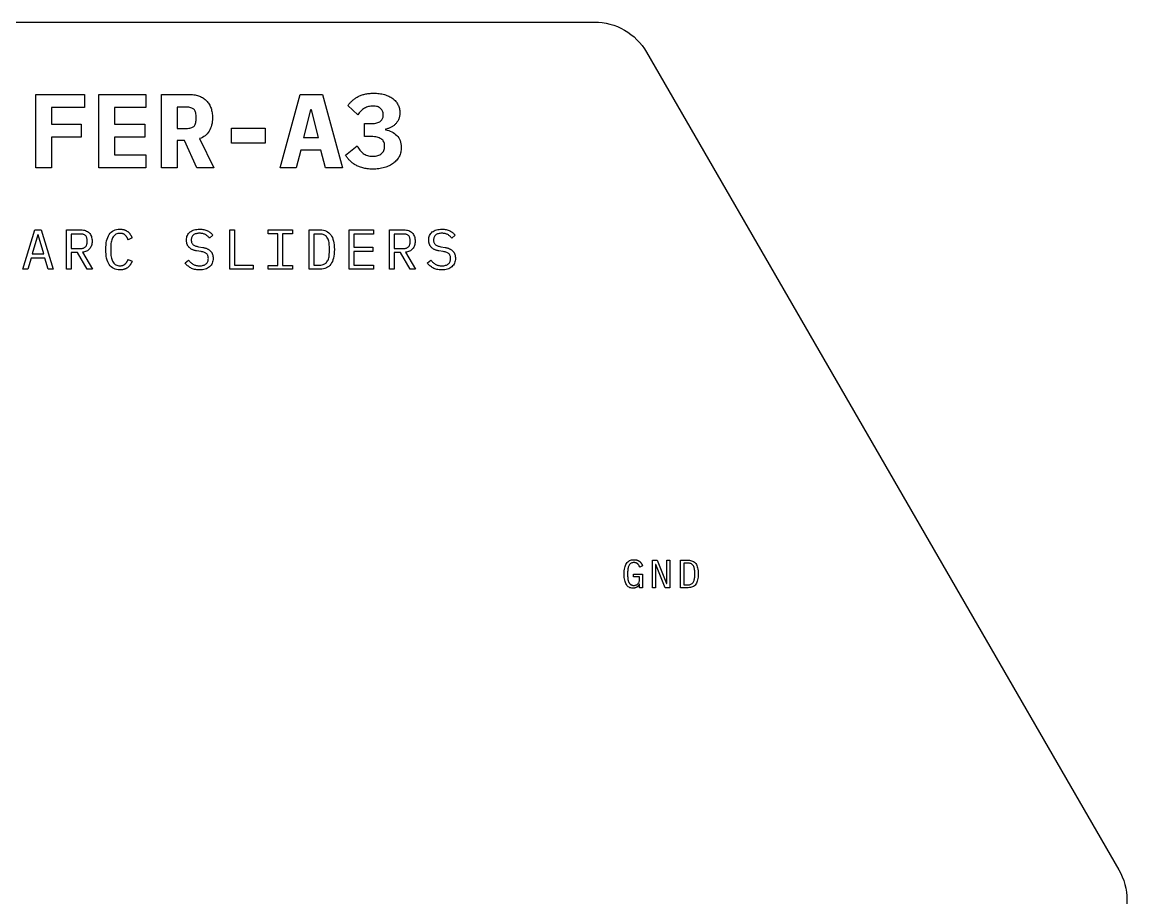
# Model space of a CAD drawing. Header units: metres. Extents: x 0 to 107, y 0 to 94.
# Drawn here: x 48.2 to 107, y 46.8 to 93.5 of the extents above; entities that cross this region are included whole.
import ezdxf

# ---------------------------------------------------------------- set-up
doc = ezdxf.new("R2010")
doc.units = ezdxf.units.M
doc.layers.add('ENGRAVE', color=7, linetype='Continuous')
doc.layers.add('OUTLINE', color=7, linetype='Continuous')

msp = doc.modelspace()

# ---------------------------------------------------------------- linework, layer by layer
at = {"layer": 'ENGRAVE'}
for points in [[(48.913, 85.765), (48.913, 89.674), (51.506, 89.674), (51.506, 88.985), (49.753, 88.985), (49.753, 88.089), (51.321, 88.089), (51.321, 87.401), (49.753, 87.401), (49.753, 85.765), (48.913, 85.765)], [(53.113, 86.454), (54.771, 86.454), (54.771, 85.765), (52.273, 85.765), (52.273, 89.674), (54.771, 89.674), (54.771, 88.985), (53.113, 88.985), (53.113, 88.089), (54.715, 88.089), (54.715, 87.401), (53.113, 87.401), (53.113, 86.454)], [(57.632, 89.587), (57.687, 89.564), (57.74, 89.539), (57.79, 89.512), (57.839, 89.482), (57.885, 89.449), (57.929, 89.415), (57.971, 89.378), (58.01, 89.338), (58.047, 89.297), (58.082, 89.253), (58.115, 89.207), (58.145, 89.159), (58.173, 89.109), (58.199, 89.057), (58.222, 89.003), (58.243, 88.946), (58.261, 88.888), (58.277, 88.828), (58.29, 88.766), (58.301, 88.703), (58.31, 88.637), (58.316, 88.57), (58.32, 88.501), (58.321, 88.431), (58.318, 88.329), (58.31, 88.231), (58.296, 88.137), (58.276, 88.046), (58.251, 87.959), (58.22, 87.876), (58.184, 87.796), (58.142, 87.72), (58.095, 87.649), (58.043, 87.584), (57.986, 87.526), (57.925, 87.473), (57.859, 87.428), (57.788, 87.388), (57.712, 87.355), (57.632, 87.328), (58.399, 85.765), (57.481, 85.765), (56.826, 87.216), (56.439, 87.216), (56.439, 85.765), (55.611, 85.765), (55.611, 89.674), (57.123, 89.674), (57.193, 89.673), (57.262, 89.669), (57.328, 89.662), (57.393, 89.652), (57.455, 89.64), (57.516, 89.625), (57.575, 89.608), (57.632, 89.587)], [(61.933, 85.765), (62.991, 89.674), (64.179, 89.674), (65.237, 85.765), (64.341, 85.765), (64.095, 86.706), (63.025, 86.706), (62.784, 85.765), (61.933, 85.765)], [(67.332, 88.317), (67.357, 88.352), (67.378, 88.389), (67.394, 88.428), (67.406, 88.468), (67.413, 88.51), (67.415, 88.554), (67.415, 88.593), (67.413, 88.645), (67.406, 88.694), (67.395, 88.741), (67.38, 88.784), (67.36, 88.825), (67.335, 88.864), (67.306, 88.899), (67.273, 88.932), (67.235, 88.962), (67.194, 88.987), (67.149, 89.009), (67.1, 89.027), (67.047, 89.04), (66.991, 89.05), (66.93, 89.056), (66.867, 89.058), (66.807, 89.056), (66.748, 89.051), (66.69, 89.041), (66.633, 89.028), (66.578, 89.011), (66.523, 88.99), (66.469, 88.966), (66.416, 88.938), (66.364, 88.906), (66.315, 88.871), (66.267, 88.833), (66.222, 88.791), (66.178, 88.747), (66.137, 88.699), (66.098, 88.648), (66.06, 88.593), (65.528, 89.086), (65.557, 89.122), (65.586, 89.157), (65.615, 89.192), (65.646, 89.225), (65.677, 89.258), (65.709, 89.29), (65.741, 89.322), (65.775, 89.352), (65.809, 89.382), (65.844, 89.41), (65.879, 89.438), (65.916, 89.464), (65.953, 89.49), (65.992, 89.514), (66.031, 89.537), (66.071, 89.559), (66.113, 89.58), (66.155, 89.6), (66.199, 89.619), (66.244, 89.636), (66.291, 89.653), (66.339, 89.668), (66.388, 89.681), (66.438, 89.694), (66.49, 89.705), (66.544, 89.715), (66.599, 89.723), (66.656, 89.729), (66.714, 89.735), (66.775, 89.738), (66.837, 89.741), (66.9, 89.741), (66.979, 89.74), (67.056, 89.737), (67.131, 89.731), (67.204, 89.723), (67.275, 89.713), (67.344, 89.7), (67.412, 89.686), (67.477, 89.669), (67.54, 89.649), (67.601, 89.628), (67.66, 89.605), (67.716, 89.58), (67.769, 89.552), (67.821, 89.523), (67.87, 89.492), (67.917, 89.459), (67.961, 89.423), (68.002, 89.387), (68.042, 89.348), (68.078, 89.308), (68.112, 89.266), (68.144, 89.223), (68.173, 89.178), (68.199, 89.131), (68.223, 89.083), (68.243, 89.033), (68.261, 88.982), (68.275, 88.929), (68.286, 88.875), (68.294, 88.82), (68.299, 88.763), (68.3, 88.705), (68.299, 88.66), (68.296, 88.615), (68.291, 88.571), (68.285, 88.529), (68.276, 88.487), (68.266, 88.447), (68.253, 88.408), (68.239, 88.369), (68.223, 88.332), (68.205, 88.296), (68.186, 88.261), (68.166, 88.228), (68.145, 88.196), (68.123, 88.165), (68.099, 88.135), (68.073, 88.106), (68.047, 88.079), (68.019, 88.053), (67.991, 88.028), (67.961, 88.005), (67.931, 87.983), (67.899, 87.962), (67.866, 87.942), (67.833, 87.924), (67.798, 87.907), (67.763, 87.892), (67.727, 87.878), (67.69, 87.865), (67.653, 87.853), (67.616, 87.843), (67.577, 87.834), (67.539, 87.826), (67.539, 87.793), (67.626, 87.774), (67.71, 87.751), (67.79, 87.722), (67.867, 87.687), (67.94, 87.647), (68.008, 87.601), (68.074, 87.55), (68.135, 87.493), (68.191, 87.431), (68.239, 87.364), (68.28, 87.291), (68.313, 87.214), (68.339, 87.131), (68.358, 87.043), (68.369, 86.95), (68.373, 86.852), (68.371, 86.787), (68.366, 86.723), (68.358, 86.661), (68.346, 86.601), (68.33, 86.542), (68.312, 86.485), (68.289, 86.43), (68.264, 86.376), (68.235, 86.324), (68.204, 86.273), (68.169, 86.225), (68.132, 86.178), (68.092, 86.134), (68.05, 86.091), (68.004, 86.051), (67.956, 86.012), (67.905, 85.975), (67.851, 85.941), (67.795, 85.908), (67.736, 85.878), (67.674, 85.85), (67.61, 85.824), (67.544, 85.801), (67.474, 85.779), (67.402, 85.76), (67.329, 85.744), (67.253, 85.73), (67.175, 85.718), (67.096, 85.71), (67.014, 85.703), (66.93, 85.699), (66.844, 85.698), (66.771, 85.699), (66.7, 85.702), (66.631, 85.707), (66.565, 85.714), (66.501, 85.722), (66.438, 85.733), (66.378, 85.745), (66.321, 85.76), (66.265, 85.776), (66.21, 85.793), (66.158, 85.812), (66.107, 85.832), (66.058, 85.853), (66.01, 85.876), (65.964, 85.9), (65.92, 85.925), (65.878, 85.951), (65.836, 85.979), (65.797, 86.007), (65.758, 86.037), (65.722, 86.068), (65.687, 86.099), (65.653, 86.132), (65.621, 86.166), (65.59, 86.2), (65.559, 86.235), (65.53, 86.27), (65.502, 86.305), (65.475, 86.341), (65.449, 86.376), (65.424, 86.412), (65.399, 86.449), (66.021, 86.93), (66.054, 86.871), (66.089, 86.815), (66.127, 86.762), (66.166, 86.711), (66.207, 86.663), (66.25, 86.618), (66.296, 86.575), (66.343, 86.535), (66.393, 86.499), (66.448, 86.468), (66.506, 86.442), (66.569, 86.42), (66.636, 86.403), (66.707, 86.391), (66.782, 86.384), (66.861, 86.381), (66.934, 86.384), (67.003, 86.39), (67.068, 86.401), (67.128, 86.416), (67.184, 86.436), (67.236, 86.46), (67.283, 86.489), (67.326, 86.521), (67.364, 86.558), (67.397, 86.598), (67.425, 86.641), (67.448, 86.688), (67.465, 86.738), (67.478, 86.791), (67.486, 86.848), (67.488, 86.908), (67.488, 86.947), (67.485, 87.005), (67.477, 87.06), (67.462, 87.111), (67.442, 87.158), (67.416, 87.201), (67.384, 87.24), (67.347, 87.276), (67.303, 87.308), (67.255, 87.336), (67.202, 87.361), (67.144, 87.382), (67.082, 87.398), (67.015, 87.412), (66.944, 87.421), (66.868, 87.427), (66.788, 87.429), (66.424, 87.429), (66.424, 88.129), (66.794, 88.129), (66.872, 88.13), (66.945, 88.136), (67.013, 88.146), (67.074, 88.159), (67.131, 88.177), (67.182, 88.198), (67.227, 88.223), (67.267, 88.252), (67.302, 88.283), (67.332, 88.317)], [(57.403, 88.082), (57.419, 88.126), (57.431, 88.174), (57.44, 88.227), (57.446, 88.285), (57.447, 88.347), (57.447, 88.515), (57.446, 88.577), (57.44, 88.635), (57.431, 88.688), (57.419, 88.736), (57.403, 88.78), (57.383, 88.819), (57.359, 88.854), (57.333, 88.885), (57.301, 88.911), (57.264, 88.934), (57.221, 88.953), (57.172, 88.969), (57.118, 88.981), (57.058, 88.99), (56.992, 88.995), (56.921, 88.997), (56.439, 88.997), (56.439, 87.865), (56.921, 87.865), (56.992, 87.867), (57.058, 87.872), (57.118, 87.881), (57.172, 87.893), (57.221, 87.909), (57.264, 87.928), (57.301, 87.951), (57.333, 87.977), (57.359, 88.008), (57.383, 88.042), (57.403, 88.082)], [(63.585, 88.862), (63.54, 88.862), (63.159, 87.384), (63.966, 87.384), (63.585, 88.862)], [(59.329, 87.871), (61.121, 87.871), (61.121, 87.076), (59.329, 87.076), (59.329, 87.871)], [(48.223, 80.365), (48.865, 82.459), (49.198, 82.459), (49.84, 80.365), (49.573, 80.365), (49.396, 80.962), (48.661, 80.962), (48.484, 80.365), (48.223, 80.365)], [(51.792, 82.259), (51.823, 82.213), (51.849, 82.163), (51.871, 82.11), (51.887, 82.052), (51.899, 81.991), (51.907, 81.926), (51.909, 81.856), (51.907, 81.794), (51.901, 81.735), (51.89, 81.679), (51.876, 81.627), (51.857, 81.577), (51.835, 81.531), (51.808, 81.488), (51.777, 81.448), (51.742, 81.412), (51.703, 81.38), (51.661, 81.352), (51.615, 81.328), (51.565, 81.308), (51.511, 81.291), (51.454, 81.279), (51.393, 81.271), (51.927, 80.365), (51.645, 80.365), (51.135, 81.259), (50.802, 81.259), (50.802, 80.365), (50.55, 80.365), (50.55, 82.459), (51.312, 82.459), (51.383, 82.457), (51.449, 82.449), (51.511, 82.437), (51.568, 82.42), (51.622, 82.397), (51.671, 82.37), (51.716, 82.338), (51.756, 82.3), (51.792, 82.259)], [(52.713, 80.852), (52.687, 80.949), (52.666, 81.053), (52.652, 81.165), (52.643, 81.285), (52.64, 81.412), (52.643, 81.54), (52.652, 81.659), (52.666, 81.772), (52.687, 81.876), (52.713, 81.973), (52.745, 82.061), (52.784, 82.143), (52.827, 82.216), (52.877, 82.282), (52.933, 82.338), (52.996, 82.386), (53.064, 82.426), (53.139, 82.456), (53.219, 82.478), (53.306, 82.491), (53.399, 82.495), (53.434, 82.495), (53.469, 82.493), (53.501, 82.49), (53.533, 82.486), (53.564, 82.48), (53.593, 82.473), (53.621, 82.466), (53.648, 82.456), (53.674, 82.446), (53.699, 82.435), (53.722, 82.423), (53.745, 82.411), (53.767, 82.397), (53.789, 82.383), (53.809, 82.367), (53.828, 82.351), (53.846, 82.335), (53.864, 82.317), (53.881, 82.3), (53.897, 82.281), (53.912, 82.262), (53.927, 82.243), (53.941, 82.223), (53.954, 82.203), (53.967, 82.182), (53.979, 82.162), (53.991, 82.141), (54.002, 82.12), (54.013, 82.099), (54.024, 82.078), (54.034, 82.057), (54.044, 82.036), (53.828, 81.937), (53.821, 81.955), (53.814, 81.971), (53.806, 81.988), (53.799, 82.004), (53.791, 82.021), (53.782, 82.037), (53.774, 82.052), (53.765, 82.068), (53.756, 82.083), (53.746, 82.098), (53.736, 82.112), (53.726, 82.126), (53.715, 82.139), (53.703, 82.152), (53.692, 82.164), (53.679, 82.176), (53.667, 82.187), (53.654, 82.198), (53.64, 82.208), (53.625, 82.217), (53.611, 82.226), (53.595, 82.235), (53.579, 82.242), (53.562, 82.249), (53.545, 82.256), (53.527, 82.261), (53.508, 82.266), (53.488, 82.27), (53.467, 82.273), (53.445, 82.275), (53.423, 82.276), (53.399, 82.276), (53.339, 82.273), (53.282, 82.265), (53.23, 82.25), (53.182, 82.229), (53.138, 82.203), (53.097, 82.17), (53.061, 82.132), (53.028, 82.087), (53, 82.038), (52.975, 81.985), (52.954, 81.928), (52.937, 81.867), (52.924, 81.802), (52.915, 81.733), (52.909, 81.66), (52.907, 81.583), (52.907, 81.241), (52.909, 81.165), (52.915, 81.092), (52.924, 81.023), (52.937, 80.958), (52.954, 80.897), (52.975, 80.84), (53, 80.787), (53.028, 80.737), (53.061, 80.693), (53.097, 80.655), (53.138, 80.622), (53.182, 80.596), (53.23, 80.575), (53.282, 80.56), (53.339, 80.551), (53.399, 80.548), (53.423, 80.549), (53.445, 80.55), (53.467, 80.552), (53.488, 80.555), (53.508, 80.559), (53.527, 80.564), (53.545, 80.569), (53.562, 80.575), (53.579, 80.582), (53.595, 80.59), (53.611, 80.598), (53.625, 80.607), (53.64, 80.617), (53.654, 80.627), (53.667, 80.638), (53.679, 80.649), (53.692, 80.661), (53.703, 80.673), (53.715, 80.686), (53.726, 80.699), (53.736, 80.713), (53.746, 80.727), (53.756, 80.742), (53.765, 80.757), (53.774, 80.772), (53.782, 80.788), (53.791, 80.804), (53.799, 80.82), (53.806, 80.837), (53.814, 80.853), (53.821, 80.87), (53.828, 80.887), (54.044, 80.788), (54.034, 80.767), (54.024, 80.745), (54.013, 80.724), (54.002, 80.703), (53.991, 80.682), (53.979, 80.661), (53.967, 80.641), (53.954, 80.62), (53.941, 80.6), (53.927, 80.581), (53.912, 80.562), (53.897, 80.543), (53.881, 80.525), (53.864, 80.507), (53.846, 80.49), (53.828, 80.473), (53.809, 80.457), (53.789, 80.442), (53.767, 80.428), (53.745, 80.414), (53.722, 80.401), (53.699, 80.39), (53.674, 80.379), (53.648, 80.368), (53.621, 80.359), (53.593, 80.351), (53.564, 80.345), (53.533, 80.339), (53.501, 80.335), (53.469, 80.332), (53.434, 80.33), (53.399, 80.329), (53.306, 80.334), (53.219, 80.347), (53.139, 80.369), (53.064, 80.399), (52.996, 80.438), (52.933, 80.486), (52.877, 80.543), (52.827, 80.608), (52.784, 80.682), (52.745, 80.763), (52.713, 80.852)], [(57.036, 80.519), (56.998, 80.551), (56.962, 80.585), (56.927, 80.621), (56.895, 80.659), (56.865, 80.698), (57.048, 80.848), (57.079, 80.811), (57.11, 80.777), (57.142, 80.745), (57.174, 80.715), (57.207, 80.688), (57.24, 80.663), (57.274, 80.64), (57.307, 80.62), (57.342, 80.603), (57.379, 80.588), (57.417, 80.575), (57.457, 80.564), (57.499, 80.556), (57.542, 80.55), (57.587, 80.547), (57.633, 80.545), (57.688, 80.547), (57.74, 80.552), (57.789, 80.56), (57.834, 80.572), (57.876, 80.586), (57.914, 80.604), (57.949, 80.626), (57.981, 80.65), (58.009, 80.678), (58.033, 80.708), (58.054, 80.741), (58.071, 80.776), (58.084, 80.814), (58.093, 80.855), (58.099, 80.898), (58.101, 80.944), (58.1, 80.982), (58.096, 81.017), (58.089, 81.05), (58.079, 81.08), (58.067, 81.109), (58.052, 81.136), (58.034, 81.16), (58.014, 81.183), (57.99, 81.203), (57.962, 81.223), (57.931, 81.24), (57.895, 81.256), (57.855, 81.27), (57.811, 81.283), (57.763, 81.295), (57.711, 81.304), (57.477, 81.343), (57.439, 81.351), (57.404, 81.359), (57.369, 81.367), (57.336, 81.377), (57.305, 81.388), (57.275, 81.399), (57.247, 81.411), (57.22, 81.424), (57.195, 81.438), (57.171, 81.453), (57.149, 81.468), (57.127, 81.484), (57.107, 81.501), (57.088, 81.518), (57.07, 81.536), (57.054, 81.555), (57.039, 81.574), (57.025, 81.594), (57.012, 81.614), (57, 81.635), (56.989, 81.656), (56.98, 81.678), (56.971, 81.7), (56.964, 81.723), (56.958, 81.746), (56.952, 81.769), (56.948, 81.793), (56.944, 81.816), (56.941, 81.84), (56.939, 81.864), (56.937, 81.889), (56.937, 81.913), (56.94, 81.983), (56.949, 82.049), (56.964, 82.11), (56.984, 82.166), (57.011, 82.218), (57.043, 82.266), (57.082, 82.309), (57.126, 82.348), (57.175, 82.383), (57.229, 82.413), (57.286, 82.438), (57.348, 82.459), (57.414, 82.475), (57.484, 82.486), (57.558, 82.493), (57.636, 82.495), (57.698, 82.494), (57.757, 82.49), (57.814, 82.484), (57.868, 82.474), (57.92, 82.463), (57.969, 82.448), (58.016, 82.431), (58.06, 82.411), (58.103, 82.389), (58.142, 82.365), (58.18, 82.339), (58.216, 82.31), (58.25, 82.279), (58.281, 82.247), (58.311, 82.212), (58.338, 82.174), (58.161, 82.021), (58.139, 82.049), (58.115, 82.076), (58.091, 82.101), (58.065, 82.125), (58.038, 82.147), (58.01, 82.169), (57.981, 82.189), (57.951, 82.207), (57.919, 82.224), (57.885, 82.239), (57.849, 82.251), (57.81, 82.261), (57.769, 82.269), (57.726, 82.275), (57.681, 82.278), (57.633, 82.279), (57.581, 82.278), (57.533, 82.274), (57.487, 82.267), (57.445, 82.257), (57.405, 82.244), (57.369, 82.229), (57.336, 82.21), (57.306, 82.189), (57.279, 82.165), (57.256, 82.139), (57.236, 82.109), (57.22, 82.077), (57.208, 82.042), (57.199, 82.004), (57.194, 81.963), (57.192, 81.919), (57.193, 81.885), (57.197, 81.852), (57.204, 81.821), (57.213, 81.791), (57.225, 81.764), (57.24, 81.737), (57.257, 81.713), (57.277, 81.69), (57.301, 81.669), (57.329, 81.649), (57.361, 81.63), (57.397, 81.614), (57.438, 81.599), (57.482, 81.585), (57.532, 81.573), (57.585, 81.562), (57.81, 81.523), (57.847, 81.516), (57.883, 81.508), (57.918, 81.499), (57.951, 81.49), (57.982, 81.479), (58.012, 81.468), (58.041, 81.455), (58.068, 81.442), (58.094, 81.429), (58.118, 81.414), (58.141, 81.399), (58.163, 81.383), (58.183, 81.367), (58.203, 81.35), (58.221, 81.332), (58.237, 81.313), (58.253, 81.294), (58.267, 81.275), (58.281, 81.255), (58.293, 81.234), (58.303, 81.213), (58.313, 81.191), (58.322, 81.168), (58.329, 81.145), (58.335, 81.122), (58.341, 81.098), (58.345, 81.074), (58.349, 81.05), (58.352, 81.026), (58.354, 81.001), (58.356, 80.976), (58.356, 80.95), (58.353, 80.88), (58.344, 80.813), (58.329, 80.75), (58.308, 80.691), (58.282, 80.636), (58.249, 80.585), (58.21, 80.538), (58.165, 80.494), (58.115, 80.456), (58.06, 80.422), (58, 80.394), (57.935, 80.371), (57.865, 80.353), (57.789, 80.34), (57.709, 80.332), (57.624, 80.329), (57.555, 80.331), (57.489, 80.336), (57.427, 80.344), (57.367, 80.355), (57.311, 80.37), (57.258, 80.388), (57.209, 80.409), (57.162, 80.433), (57.118, 80.46), (57.076, 80.488), (57.036, 80.519)], [(60.485, 80.365), (59.24, 80.365), (59.24, 82.459), (59.492, 82.459), (59.492, 80.584), (60.485, 80.584), (60.485, 80.365)], [(62.578, 80.365), (61.282, 80.365), (61.282, 80.566), (61.804, 80.566), (61.804, 82.258), (61.282, 82.258), (61.282, 82.459), (62.578, 82.459), (62.578, 82.258), (62.056, 82.258), (62.056, 80.566), (62.578, 80.566), (62.578, 80.365)], [(64.706, 82.047), (64.738, 81.962), (64.765, 81.868), (64.785, 81.766), (64.8, 81.656), (64.809, 81.538), (64.812, 81.412), (64.809, 81.287), (64.8, 81.169), (64.785, 81.059), (64.765, 80.957), (64.738, 80.863), (64.706, 80.777), (64.667, 80.699), (64.623, 80.629), (64.573, 80.567), (64.516, 80.514), (64.454, 80.468), (64.385, 80.431), (64.311, 80.402), (64.23, 80.382), (64.143, 80.369), (64.05, 80.365), (63.465, 80.365), (63.465, 82.459), (64.05, 82.459), (64.143, 82.455), (64.23, 82.443), (64.311, 82.422), (64.385, 82.393), (64.454, 82.356), (64.516, 82.311), (64.573, 82.257), (64.623, 82.195), (64.667, 82.125), (64.706, 82.047)], [(66.89, 80.365), (65.6, 80.365), (65.6, 82.459), (66.89, 82.459), (66.89, 82.24), (65.852, 82.24), (65.852, 81.535), (66.854, 81.535), (66.854, 81.316), (65.852, 81.316), (65.852, 80.584), (66.89, 80.584), (66.89, 80.365)], [(68.992, 82.259), (69.023, 82.213), (69.049, 82.163), (69.071, 82.11), (69.087, 82.052), (69.099, 81.991), (69.107, 81.926), (69.109, 81.856), (69.107, 81.794), (69.101, 81.735), (69.09, 81.679), (69.076, 81.627), (69.057, 81.577), (69.035, 81.531), (69.008, 81.488), (68.977, 81.448), (68.942, 81.412), (68.903, 81.38), (68.861, 81.352), (68.815, 81.328), (68.765, 81.308), (68.711, 81.291), (68.654, 81.279), (68.593, 81.271), (69.127, 80.365), (68.845, 80.365), (68.335, 81.259), (68.002, 81.259), (68.002, 80.365), (67.75, 80.365), (67.75, 82.459), (68.512, 82.459), (68.583, 82.457), (68.649, 82.449), (68.711, 82.437), (68.768, 82.42), (68.822, 82.397), (68.871, 82.37), (68.916, 82.338), (68.956, 82.3), (68.992, 82.259)], [(69.936, 80.519), (69.898, 80.551), (69.862, 80.585), (69.827, 80.621), (69.795, 80.659), (69.765, 80.698), (69.948, 80.848), (69.979, 80.811), (70.01, 80.777), (70.042, 80.745), (70.074, 80.715), (70.107, 80.688), (70.14, 80.663), (70.174, 80.64), (70.207, 80.62), (70.242, 80.603), (70.279, 80.588), (70.317, 80.575), (70.357, 80.564), (70.399, 80.556), (70.442, 80.55), (70.487, 80.547), (70.533, 80.545), (70.588, 80.547), (70.64, 80.552), (70.689, 80.56), (70.734, 80.572), (70.776, 80.586), (70.814, 80.604), (70.849, 80.626), (70.881, 80.65), (70.909, 80.678), (70.933, 80.708), (70.954, 80.741), (70.971, 80.776), (70.984, 80.814), (70.993, 80.855), (70.999, 80.898), (71.001, 80.944), (71, 80.982), (70.996, 81.017), (70.989, 81.05), (70.979, 81.08), (70.967, 81.109), (70.952, 81.136), (70.934, 81.16), (70.914, 81.183), (70.89, 81.203), (70.862, 81.223), (70.831, 81.24), (70.795, 81.256), (70.755, 81.27), (70.711, 81.283), (70.663, 81.295), (70.611, 81.304), (70.377, 81.343), (70.339, 81.351), (70.304, 81.359), (70.269, 81.367), (70.236, 81.377), (70.205, 81.388), (70.175, 81.399), (70.147, 81.411), (70.12, 81.424), (70.095, 81.438), (70.071, 81.453), (70.049, 81.468), (70.027, 81.484), (70.007, 81.501), (69.988, 81.518), (69.97, 81.536), (69.954, 81.555), (69.939, 81.574), (69.925, 81.594), (69.912, 81.614), (69.9, 81.635), (69.889, 81.656), (69.88, 81.678), (69.871, 81.7), (69.864, 81.723), (69.858, 81.746), (69.852, 81.769), (69.848, 81.793), (69.844, 81.816), (69.841, 81.84), (69.839, 81.864), (69.837, 81.889), (69.837, 81.913), (69.84, 81.983), (69.849, 82.049), (69.864, 82.11), (69.884, 82.166), (69.911, 82.218), (69.943, 82.266), (69.982, 82.309), (70.026, 82.348), (70.075, 82.383), (70.129, 82.413), (70.186, 82.438), (70.248, 82.459), (70.314, 82.475), (70.384, 82.486), (70.458, 82.493), (70.536, 82.495), (70.598, 82.494), (70.657, 82.49), (70.714, 82.484), (70.768, 82.474), (70.82, 82.463), (70.869, 82.448), (70.916, 82.431), (70.96, 82.411), (71.003, 82.389), (71.042, 82.365), (71.08, 82.339), (71.116, 82.31), (71.15, 82.279), (71.181, 82.247), (71.211, 82.212), (71.238, 82.174), (71.061, 82.021), (71.039, 82.049), (71.015, 82.076), (70.991, 82.101), (70.965, 82.125), (70.938, 82.147), (70.91, 82.169), (70.881, 82.189), (70.851, 82.207), (70.819, 82.224), (70.785, 82.239), (70.749, 82.251), (70.71, 82.261), (70.669, 82.269), (70.626, 82.275), (70.581, 82.278), (70.533, 82.279), (70.481, 82.278), (70.433, 82.274), (70.387, 82.267), (70.345, 82.257), (70.305, 82.244), (70.269, 82.229), (70.236, 82.21), (70.206, 82.189), (70.179, 82.165), (70.156, 82.139), (70.136, 82.109), (70.12, 82.077), (70.108, 82.042), (70.099, 82.004), (70.094, 81.963), (70.092, 81.919), (70.093, 81.885), (70.097, 81.852), (70.104, 81.821), (70.113, 81.791), (70.125, 81.764), (70.14, 81.737), (70.157, 81.713), (70.177, 81.69), (70.201, 81.669), (70.229, 81.649), (70.261, 81.63), (70.297, 81.614), (70.338, 81.599), (70.382, 81.585), (70.432, 81.573), (70.485, 81.562), (70.71, 81.523), (70.747, 81.516), (70.783, 81.508), (70.818, 81.499), (70.851, 81.49), (70.882, 81.479), (70.912, 81.468), (70.941, 81.455), (70.968, 81.442), (70.994, 81.429), (71.018, 81.414), (71.041, 81.399), (71.063, 81.383), (71.083, 81.367), (71.103, 81.35), (71.121, 81.332), (71.137, 81.313), (71.153, 81.294), (71.167, 81.275), (71.181, 81.255), (71.193, 81.234), (71.203, 81.213), (71.213, 81.191), (71.222, 81.168), (71.229, 81.145), (71.235, 81.122), (71.241, 81.098), (71.245, 81.074), (71.249, 81.05), (71.252, 81.026), (71.254, 81.001), (71.256, 80.976), (71.256, 80.95), (71.253, 80.88), (71.244, 80.813), (71.229, 80.75), (71.208, 80.691), (71.182, 80.636), (71.149, 80.585), (71.11, 80.538), (71.065, 80.494), (71.015, 80.456), (70.96, 80.422), (70.9, 80.394), (70.835, 80.371), (70.765, 80.353), (70.689, 80.34), (70.609, 80.332), (70.524, 80.329), (70.455, 80.331), (70.389, 80.336), (70.327, 80.344), (70.267, 80.355), (70.211, 80.37), (70.158, 80.388), (70.109, 80.409), (70.062, 80.433), (70.018, 80.46), (69.976, 80.488), (69.936, 80.519)], [(49.042, 82.192), (49.015, 82.192), (48.721, 81.181), (49.336, 81.181), (49.042, 82.192)], [(51.62, 81.648), (51.63, 81.678), (51.636, 81.709), (51.641, 81.743), (51.642, 81.778), (51.642, 81.934), (51.641, 81.97), (51.636, 82.004), (51.63, 82.035), (51.62, 82.064), (51.607, 82.092), (51.592, 82.117), (51.574, 82.14), (51.553, 82.161), (51.53, 82.18), (51.505, 82.196), (51.477, 82.209), (51.447, 82.22), (51.415, 82.229), (51.381, 82.235), (51.345, 82.239), (51.306, 82.24), (50.802, 82.24), (50.802, 81.472), (51.306, 81.472), (51.345, 81.474), (51.381, 81.477), (51.415, 81.484), (51.447, 81.492), (51.477, 81.503), (51.505, 81.517), (51.53, 81.533), (51.553, 81.552), (51.574, 81.573), (51.592, 81.596), (51.607, 81.621), (51.62, 81.648)], [(64.495, 80.909), (64.513, 80.968), (64.527, 81.032), (64.537, 81.1), (64.543, 81.173), (64.545, 81.25), (64.545, 81.574), (64.543, 81.652), (64.537, 81.724), (64.527, 81.793), (64.513, 81.856), (64.495, 81.916), (64.473, 81.97), (64.447, 82.021), (64.417, 82.066), (64.384, 82.107), (64.346, 82.142), (64.304, 82.172), (64.259, 82.197), (64.209, 82.216), (64.156, 82.229), (64.099, 82.238), (64.038, 82.24), (63.717, 82.24), (63.717, 80.584), (64.038, 80.584), (64.099, 80.587), (64.156, 80.595), (64.209, 80.609), (64.259, 80.628), (64.304, 80.652), (64.346, 80.682), (64.384, 80.718), (64.417, 80.758), (64.447, 80.804), (64.473, 80.854), (64.495, 80.909)], [(68.82, 81.648), (68.83, 81.678), (68.836, 81.709), (68.841, 81.743), (68.842, 81.778), (68.842, 81.934), (68.841, 81.97), (68.836, 82.004), (68.83, 82.035), (68.82, 82.064), (68.807, 82.092), (68.792, 82.117), (68.774, 82.14), (68.753, 82.161), (68.73, 82.18), (68.705, 82.196), (68.677, 82.209), (68.647, 82.22), (68.615, 82.229), (68.581, 82.235), (68.545, 82.239), (68.506, 82.24), (68.002, 82.24), (68.002, 81.472), (68.506, 81.472), (68.545, 81.474), (68.581, 81.477), (68.615, 81.484), (68.647, 81.492), (68.677, 81.503), (68.705, 81.517), (68.73, 81.533), (68.753, 81.552), (68.774, 81.573), (68.792, 81.596), (68.807, 81.621), (68.82, 81.648)], [(81.008, 63.521), (81.001, 63.511), (80.995, 63.502), (80.988, 63.492), (80.981, 63.483), (80.973, 63.474), (80.965, 63.465), (80.956, 63.457), (80.947, 63.449), (80.937, 63.441), (80.927, 63.434), (80.917, 63.427), (80.906, 63.42), (80.895, 63.414), (80.883, 63.408), (80.87, 63.402), (80.857, 63.397), (80.844, 63.392), (80.83, 63.387), (80.815, 63.383), (80.8, 63.38), (80.784, 63.378), (80.767, 63.376), (80.75, 63.374), (80.732, 63.373), (80.714, 63.373), (80.656, 63.376), (80.602, 63.385), (80.551, 63.4), (80.505, 63.421), (80.462, 63.448), (80.424, 63.482), (80.389, 63.521), (80.358, 63.566), (80.33, 63.617), (80.307, 63.673), (80.287, 63.735), (80.27, 63.801), (80.258, 63.873), (80.248, 63.95), (80.243, 64.033), (80.241, 64.12), (80.243, 64.212), (80.249, 64.298), (80.259, 64.378), (80.273, 64.453), (80.291, 64.522), (80.313, 64.585), (80.339, 64.642), (80.369, 64.694), (80.404, 64.74), (80.442, 64.779), (80.485, 64.813), (80.532, 64.84), (80.584, 64.862), (80.639, 64.877), (80.7, 64.886), (80.764, 64.889), (80.789, 64.889), (80.814, 64.887), (80.837, 64.885), (80.86, 64.882), (80.882, 64.878), (80.903, 64.874), (80.923, 64.868), (80.943, 64.862), (80.961, 64.855), (80.979, 64.847), (80.996, 64.839), (81.013, 64.83), (81.029, 64.82), (81.044, 64.81), (81.058, 64.8), (81.072, 64.788), (81.085, 64.777), (81.097, 64.764), (81.109, 64.752), (81.121, 64.739), (81.132, 64.726), (81.142, 64.712), (81.152, 64.699), (81.161, 64.684), (81.17, 64.67), (81.178, 64.655), (81.186, 64.641), (81.194, 64.626), (81.201, 64.612), (81.207, 64.597), (81.214, 64.582), (81.22, 64.568), (81.069, 64.498), (81.064, 64.51), (81.059, 64.522), (81.054, 64.534), (81.048, 64.545), (81.043, 64.557), (81.037, 64.568), (81.032, 64.579), (81.026, 64.59), (81.019, 64.6), (81.013, 64.611), (81.006, 64.621), (80.999, 64.63), (80.991, 64.64), (80.983, 64.648), (80.975, 64.657), (80.967, 64.665), (80.958, 64.673), (80.949, 64.681), (80.939, 64.688), (80.929, 64.695), (80.918, 64.701), (80.907, 64.707), (80.896, 64.712), (80.884, 64.717), (80.871, 64.721), (80.859, 64.725), (80.845, 64.728), (80.831, 64.731), (80.817, 64.733), (80.802, 64.735), (80.786, 64.735), (80.77, 64.736), (80.728, 64.734), (80.688, 64.727), (80.651, 64.717), (80.617, 64.703), (80.586, 64.684), (80.558, 64.661), (80.533, 64.634), (80.511, 64.603), (80.492, 64.569), (80.475, 64.532), (80.461, 64.492), (80.449, 64.449), (80.44, 64.404), (80.433, 64.355), (80.429, 64.304), (80.428, 64.251), (80.428, 64.024), (80.428, 63.996), (80.429, 63.969), (80.43, 63.943), (80.432, 63.918), (80.435, 63.893), (80.438, 63.868), (80.441, 63.844), (80.445, 63.821), (80.449, 63.799), (80.455, 63.777), (80.461, 63.756), (80.467, 63.736), (80.475, 63.716), (80.483, 63.698), (80.491, 63.68), (80.501, 63.663), (80.511, 63.646), (80.521, 63.631), (80.533, 63.617), (80.545, 63.603), (80.558, 63.591), (80.572, 63.579), (80.586, 63.568), (80.601, 63.559), (80.617, 63.55), (80.634, 63.543), (80.652, 63.536), (80.67, 63.531), (80.69, 63.527), (80.71, 63.524), (80.731, 63.523), (80.754, 63.522), (80.788, 63.523), (80.821, 63.527), (80.852, 63.534), (80.881, 63.543), (80.908, 63.556), (80.932, 63.57), (80.955, 63.588), (80.976, 63.608), (80.995, 63.63), (81.011, 63.654), (81.025, 63.68), (81.036, 63.707), (81.045, 63.735), (81.051, 63.766), (81.055, 63.797), (81.056, 63.831), (81.056, 63.982), (80.747, 63.982), (80.747, 64.123), (81.22, 64.123), (81.22, 63.398), (81.056, 63.398), (81.056, 63.593), (81.046, 63.593), (81.041, 63.583), (81.036, 63.572), (81.03, 63.562), (81.025, 63.552), (81.019, 63.542), (81.014, 63.532), (81.008, 63.521)], [(82.676, 64.864), (82.676, 63.398), (82.426, 63.398), (81.926, 64.633), (81.911, 64.633), (81.911, 63.398), (81.752, 63.398), (81.752, 64.864), (82.002, 64.864), (82.501, 63.629), (82.516, 63.629), (82.516, 64.864), (82.676, 64.864)], [(84.054, 64.679), (84.085, 64.63), (84.112, 64.576), (84.134, 64.515), (84.153, 64.45), (84.167, 64.378), (84.178, 64.301), (84.184, 64.219), (84.186, 64.131), (84.184, 64.043), (84.178, 63.96), (84.167, 63.884), (84.153, 63.812), (84.134, 63.747), (84.112, 63.686), (84.085, 63.632), (84.054, 63.583), (84.019, 63.54), (83.979, 63.502), (83.935, 63.47), (83.887, 63.444), (83.835, 63.424), (83.778, 63.41), (83.718, 63.401), (83.653, 63.398), (83.243, 63.398), (83.243, 64.864), (83.653, 64.864), (83.718, 64.861), (83.778, 64.852), (83.835, 64.838), (83.887, 64.818), (83.935, 64.792), (83.979, 64.76), (84.019, 64.722), (84.054, 64.679)], [(83.931, 63.705), (83.949, 63.74), (83.964, 63.779), (83.977, 63.82), (83.987, 63.865), (83.994, 63.913), (83.998, 63.963), (83.999, 64.018), (83.999, 64.244), (83.998, 64.298), (83.994, 64.349), (83.987, 64.397), (83.977, 64.442), (83.964, 64.483), (83.949, 64.522), (83.931, 64.557), (83.91, 64.589), (83.886, 64.617), (83.86, 64.642), (83.831, 64.663), (83.799, 64.68), (83.764, 64.693), (83.727, 64.703), (83.687, 64.709), (83.644, 64.711), (83.42, 64.711), (83.42, 63.551), (83.644, 63.551), (83.687, 63.553), (83.727, 63.559), (83.764, 63.568), (83.799, 63.582), (83.831, 63.599), (83.86, 63.62), (83.886, 63.645), (83.91, 63.673), (83.931, 63.705)]]:
    msp.add_lwpolyline(points, close=True, dxfattribs=at)
at = {"layer": 'OUTLINE'}
msp.add_lwpolyline([(28.352, 93.531), (78.657, 93.531), (78.867, 93.524), (79.075, 93.503), (79.282, 93.469), (79.486, 93.422), (79.686, 93.361), (79.882, 93.287), (80.073, 93.201), (80.257, 93.102), (80.435, 92.991), (80.605, 92.869), (80.767, 92.737), (80.92, 92.593), (81.063, 92.441), (81.196, 92.279), (81.318, 92.109), (81.429, 91.931), (106.581, 48.365), (106.581, 48.365), (106.68, 48.181), (106.766, 47.99), (106.84, 47.794), (106.901, 47.594), (106.948, 47.39), (106.983, 47.183), (107.003, 46.975), (107.01, 46.765), (107.003, 46.556)], dxfattribs=at)

doc.saveas('drawing.dxf')
